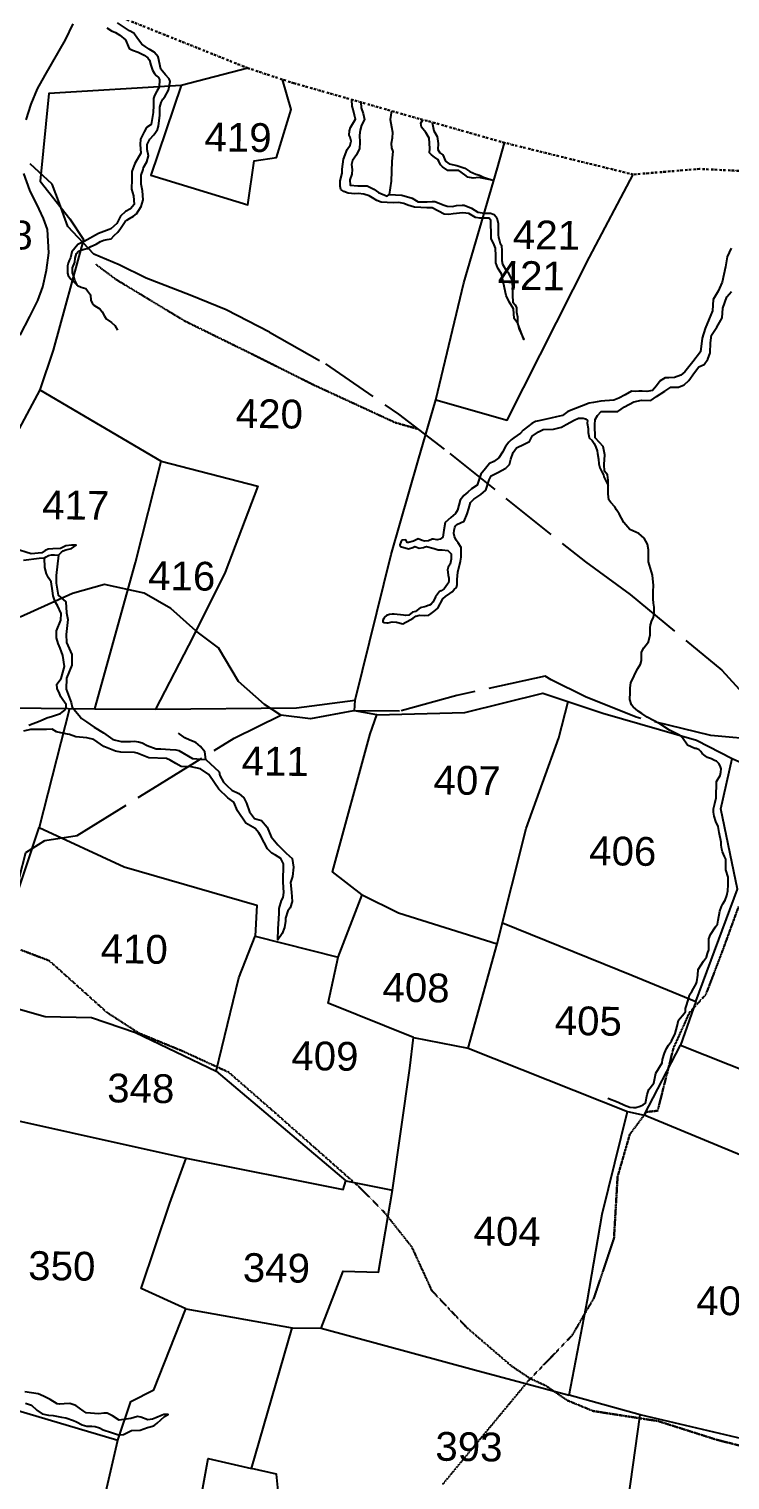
# Model space of a CAD drawing. Header units: inches. Extents: x 304037 to 460575, y 1453943 to 1639883.
# Drawn here: x 342687 to 343288, y 1597647 to 1598892 of the extents above; entities that cross this region are included whole.
import ezdxf

# ---------------------------------------------------------------- set-up
doc = ezdxf.new("R2010")
doc.units = ezdxf.units.IN
doc.header["$MEASUREMENT"] = 0
for name, pattern in [('ACAD_ISO02W100', [15, 12, -3]), ('ACAD_ISO07W100', [3, 0, -3]), ('BORDER', [1.75, 0.5, -0.25, 0.5, -0.25, 0, -0.25])]:
    doc.linetypes.add(name, pattern=pattern)
for name, color, linetype in [('CARTTRACK', 30, 'ACAD_ISO02W100'), ('NALA', 4, 'Continuous'), ('SURVEY_BND', 7, 'Continuous'), ('SURVEY_NO', 7, 'Continuous'), ('VILLAGE_AREA', 1, 'Continuous')]:
    doc.layers.add(name, color=color, linetype=linetype)
doc.layers.add('FOOTPATH', color=150, linetype='ACAD_ISO07W100', lineweight=30)
doc.layers.add('VILL_BOUNDARY', color=6, linetype='BORDER', lineweight=30)
doc.styles.get("Standard").update_dxf_attribs({"font": 'arial.ttf'})

# ---------------------------------------------------------------- blocks, each defined once
blk = doc.blocks.new('KANUPURUPALLE')
at = {"layer": 'CARTTRACK'}
for points in [[(-328.53, 528.67), (-337.62, 533.17), (-345.16, 536.13), (-354.33, 539.58), (-360.04, 542.26), (-365.32, 544.44), (-370.84, 550.12), (-372.6, 554.91), (-374.22, 558.92), (-378.87, 563.07)], [(-328.53, 528.67), (-316.74, 522.21), (-301.4, 511.9), (-290.62, 503.86), (-262.03, 481.64), (-252.62, 474.97), (-233.33, 459.5), (-227.37, 453.17), (-224.63, 444.98), (-214.16, 439.37), (-204.74, 432.85), (-197, 426.03), (-186.83, 416.32), (-176.65, 410.41), (-166.78, 406.61), (-160.86, 403.58), (-147.78, 387.7), (-138.52, 374.96), (-130.62, 363.59), (-128.19, 357.37), (-124.25, 349.63), (-124.25, 339.93), (-123.93, 328.44)], [(-224.63, 444.98), (-235.41, 445.83), (-251.04, 449.41), (-261.65, 453.56), (-268.82, 457), (-270.11, 457.71), (-288.45, 453.42), (-300.35, 449.98), (-309.96, 449.98), (-318.89, 448.13), (-325.06, 448.85), (-328.5, 450.99), (-333.95, 455.72), (-338.25, 462.74), (-342.98, 466.17), (-348.28, 470.75), (-353.87, 473.9), (-362.19, 475.62), (-368.78, 473.62), (-382.97, 467.03)], [(-423.21, 280.18), (-417.64, 296.72), (-410.79, 316.12), (-404.06, 336.07), (-402.77, 349.9), (-398.63, 363.31), (-389.64, 387.27), (-387.2, 393.44), (-382.92, 399.57), (-380.01, 402.35), (-379.27, 408.19), (-379.04, 414.37), (-377.79, 419.47), (-373.85, 422.07), (-367.15, 423.17), (-351.53, 433.2), (-334.73, 443.93), (-325.06, 448.85)]]:
    blk.add_lwpolyline(points, dxfattribs=at)
at = {"layer": 'FOOTPATH', "ltscale": 0.001}
for points in [[(-215.21, 294.95), (-232.16, 299), (-244.48, 302.74), (-258.01, 304.65), (-263.44, 306.79), (-268.03, 309.85), (-271.2, 311.22), (-275.16, 313.8), (-284.56, 321.66), (-291.98, 329.3), (-296.26, 338.31), (-302.02, 345.41), (-307.3, 350.6), (-316.71, 358.7), (-325.88, 366.57), (-334.93, 374.25), (-344.57, 378.53), (-353.67, 382.12), (-360.48, 386.4), (-367.28, 392.35), (-372.63, 397.01), (-378.62, 399.19)], [(-297.4, 508.91), (-302.04, 510.15), (-319.15, 517.78), (-332.13, 524.06), (-346.19, 530.74), (-360.55, 539.16), (-364.83, 542.26)], [(-289.27, 288.85), (-271.66, 310.73), (-262.64, 320.35), (-258.2, 328.21), (-254.19, 340.7), (-253.61, 353.57), (-251.18, 362.44), (-247.75, 367.16), (-245.45, 367.44), (-242.32, 380.59), (-239.07, 388.04), (-235.73, 391.81), (-232.32, 401.16), (-229.15, 410.27)]]:
    blk.add_lwpolyline(points, dxfattribs=at)
at = {"layer": 'NALA'}
for points in [[(-368.63, 537.82), (-369.21, 538.85), (-369.43, 539.75), (-369.72, 540.48), (-369.74, 541.11), (-369.74, 541.52), (-369.25, 542.72), (-369.23, 543.57), (-368.91, 544.51), (-368.56, 545.03), (-367.34, 545.44), (-366.69, 545.58), (-366, 545.99), (-364.84, 546.54), (-363.98, 547.07), (-363.31, 547.37), (-362.6, 547.49), (-361.73, 547.7), (-361.11, 548.38), (-360.38, 549.05), (-359.87, 549.84), (-359.44, 550.51), (-358.89, 551.31), (-358.55, 551.59), (-358, 551.94), (-357.14, 552.44), (-356.57, 552.95), (-355.6, 554.47), (-355.23, 555.89), (-355.39, 557.74), (-355.66, 559.16), (-355.68, 559.97), (-355.66, 561.05), (-355.31, 562.21), (-355.21, 562.6), (-354.54, 563.8), (-354.21, 565.08), (-354.54, 566.41), (-354.52, 567.45), (-354.01, 568.53), (-353.19, 569.46), (-352.79, 569.97), (-352.44, 570.6), (-352.2, 571.31), (-351.99, 573.62), (-351.97, 575.24), (-351.73, 576.26), (-351.38, 576.93), (-350.95, 577.42), (-350.22, 578.85), (-349.9, 580.61), (-350.16, 581.18), (-350.89, 582.04), (-351.89, 583.15), (-352.46, 585.73), (-353.3, 586.7), (-354.37, 587.33), (-355.19, 587.86), (-355.94, 588.37), (-356.83, 589.5), (-357.65, 590.58), (-358.56, 591.09), (-361.05, 592.75)], [(-379.13, 480.42), (-375.87, 480.86), (-374.72, 481.01), (-374.39, 481.19), (-373.95, 481.49), (-373.28, 481.6), (-372.69, 481.6), (-371.87, 481.6), (-371.25, 482.19), (-370.88, 482.49), (-370.32, 482.71), (-369.14, 483), (-368.18, 483.71), (-369.17, 483.67), (-370.36, 483.56), (-371.43, 483), (-373.06, 482.89), (-373.98, 482.82), (-374.65, 482.52), (-375.35, 482.04), (-377.57, 481.79), (-381.09, 482.82)], [(-380.45, 527.35), (-378.45, 531.23), (-376.86, 534.59), (-375.86, 537.46), (-375.12, 540.97), (-374.71, 544.56), (-375.05, 549.46), (-375.93, 551.71), (-376.82, 553.63), (-378.82, 557.62), (-380.15, 561.01)], [(-379.82, 572.25), (-378.79, 575.51), (-377.53, 578.76), (-375.96, 581.6), (-371.87, 589.03), (-370.26, 592.37)], [(-363.28, 591.66), (-362.26, 591.05), (-361.41, 590.7), (-360.5, 590.14), (-359.36, 589.18), (-358.56, 587.43), (-357.83, 587.08), (-356.69, 586.64), (-355.4, 586.03), (-354.63, 585.5), (-354.31, 585), (-353.96, 584.01), (-353.64, 582.93), (-353.2, 582.25), (-352.82, 581.87), (-352.35, 581.43), (-352.17, 580.99), (-352.17, 579.44), (-352.64, 578.58), (-353.14, 577.7), (-353.32, 577.06), (-353.34, 575.59), (-353.34, 574.1), (-353.76, 571.64), (-354.72, 570.96), (-355.22, 570.05), (-355.96, 568.55), (-355.96, 567.41), (-355.84, 565.63), (-357.01, 563.45), (-357.63, 561.78), (-357.63, 560.14), (-357.63, 558.06), (-357.22, 556.72), (-357.04, 554.88), (-357.81, 554), (-358.83, 553.38), (-359.86, 552.39), (-360.59, 550.86), (-361.88, 549.78), (-362.23, 549.58), (-364.43, 548.73), (-367.39, 547.02), (-368.68, 546.4), (-369.92, 544.82), (-370.18, 543.62), (-370.44, 543.01), (-370.68, 542.45), (-370.77, 541.92), (-370.79, 540.4), (-370.59, 539.87), (-370.06, 539.14), (-369.5, 538.64), (-369.06, 538.23), (-368.63, 537.82), (-367.89, 537.52), (-366.92, 537.23), (-366.51, 536.79), (-365.93, 535.94), (-365.81, 534.78), (-365.52, 534.25), (-365.16, 533.81), (-364.61, 533.43), (-363.9, 533.05), (-363.43, 532.44), (-362.96, 531.5), (-362.61, 531), (-361.44, 530.21), (-360.74, 529.63), (-360.15, 528.63)], [(-310.16, 576.86), (-310.07, 575.66), (-309.6, 574.53), (-309.32, 573.26), (-309.91, 572.06), (-310.19, 571.04), (-310.35, 570), (-310.21, 568.44), (-310.25, 567.22), (-310.91, 565.88), (-311.68, 564.66), (-311.91, 563.84), (-311.75, 562.8), (-311.77, 561.83), (-312.21, 560.67), (-312.14, 559.56), (-310.52, 559.41), (-308.6, 559.43), (-307.17, 558.73), (-306.17, 558.1), (-304.35, 557.32), (-303.98, 557.71), (-301.31, 557.62), (-299.18, 557.01), (-297.91, 556.26), (-296.03, 556.26), (-295.01, 556.37), (-294.42, 556.37), (-292.47, 555.6), (-291.88, 555.42), (-290.77, 555.4), (-289.93, 555.56), (-288.7, 555.65), (-288.32, 555.67), (-286.8, 555.05), (-285.42, 554.26), (-284.09, 554.1), (-283.36, 554.1), (-282.81, 554.07), (-282.06, 553.82), (-281.61, 553.37), (-281.45, 553.12), (-281.18, 551.94), (-281.18, 551.22), (-281.18, 550.27), (-281.18, 549.61), (-281.09, 549.04), (-280.86, 548.36), (-280.68, 547.82), (-280.45, 547.44), (-280.36, 546.17), (-280.29, 544.27), (-280.15, 543.47), (-279.22, 542), (-278.93, 541.75), (-278.07, 540.03), (-278, 538.19), (-277.98, 537.04), (-277.91, 535.57), (-277.38, 535.03), (-277.13, 534.42), (-277.13, 533.49), (-276.88, 532.56), (-276.86, 531.36), (-276.52, 529.95), (-276.14, 529.25), (-275.48, 527.85), (-276.82, 531.16), (-277.59, 532.22), (-277.75, 534.19), (-278.68, 535.64), (-279.33, 536.98), (-280.36, 541.44), (-281.15, 542.62), (-281.54, 543.75), (-281.54, 545.22), (-281.65, 546.81), (-282.13, 547.83), (-282.56, 548.76), (-282.58, 549.14), (-282.7, 552.53), (-283.06, 553.01), (-283.9, 553.01), (-285.01, 553.01), (-285.92, 553.15), (-287.35, 553.94), (-288.57, 554.08), (-290.59, 553.87), (-291.47, 553.67), (-292.43, 553.74), (-294.96, 555.03), (-296.09, 555.05), (-297.36, 555.05), (-298.68, 555.16), (-300.04, 555.55), (-300.92, 555.89), (-301.94, 556.07), (-302.94, 556), (-304.37, 556), (-305.62, 556.07), (-306.53, 556.43), (-307.43, 556.93), (-308.11, 557.34), (-309.27, 557.72), (-310.43, 557.84), (-311.12, 557.74), (-312.53, 557.87), (-313.44, 558.21), (-314.03, 558.6), (-314.23, 559.26), (-314.23, 559.75), (-314.23, 560.43), (-313.82, 562.02), (-313.8, 562.84), (-313.6, 564.94), (-312.84, 566.93), (-312.21, 567.84), (-312.07, 568.72), (-312.25, 569.54), (-312.44, 569.97), (-312.39, 570.87), (-312.21, 571.53), (-311.19, 573.32), (-311.44, 574.17), (-311.68, 575.33), (-311.96, 576.03), (-311.98, 577.35)], [(-303.72, 575.14), (-304, 573.3), (-303.65, 571.82), (-303.45, 570.69), (-303.47, 569.45), (-303.72, 568.32), (-303.63, 567.41), (-303.31, 566.66), (-303.53, 564.64), (-303.57, 562.53), (-303.57, 560.5), (-303.98, 557.71)], [(-295.21, 572.86), (-294.83, 571.12), (-294.16, 569.91), (-293.93, 568.45), (-293.98, 567.19), (-293.52, 566.5), (-292.93, 566.09), (-292.31, 564.78), (-291.54, 564.24), (-289.95, 563.91), (-288.28, 563.39), (-287.22, 562.75), (-285.96, 562.21), (-285.22, 562.01), (-284.37, 561.6), (-282.2, 560.94), (-285.37, 561.49), (-286.51, 561.33), (-287.61, 561.51), (-288.23, 562.03), (-289.49, 562.93), (-291.13, 562.87), (-291.8, 562.87), (-292.93, 563.59), (-293.34, 564.06), (-293.7, 564.77), (-293.93, 565.11), (-294.6, 565.62), (-295.27, 566.06), (-295.65, 566.52), (-295.65, 567.37), (-295.81, 569.54), (-296.53, 570.75), (-297.45, 571.83), (-297.56, 572.67), (-297.2, 573.39)], [(-232.58, 547.44), (-233.41, 545.62), (-233.69, 543.59), (-234.36, 540.37), (-235.13, 538.44), (-236.18, 536.73), (-236.29, 534.36), (-236.95, 532.65), (-237.77, 530.62), (-238.33, 528.63), (-238.66, 525.77), (-240.21, 523.67), (-241.84, 521.58), (-242.68, 520.87), (-243.99, 520.38), (-245.19, 520.24), (-245.98, 520.24), (-246.98, 519.59), (-247.75, 518.58), (-248.57, 517.6), (-249.71, 517.38), (-250.69, 517.38), (-251.43, 517.38), (-252.11, 517.35), (-252.9, 517.35), (-254.26, 516.57), (-255.54, 515.86), (-256.57, 515.43), (-257.5, 515.37), (-258.45, 515.32), (-259.32, 515.18), (-260.79, 514.94), (-261.74, 514.77), (-266.11, 512.96), (-267.26, 512.12), (-268.45, 511.8), (-269.65, 511.55), (-272.13, 510.95), (-272.83, 510.79), (-273.62, 510.38), (-275.4, 508.93), (-275.94, 508.34), (-277.3, 507.33), (-277.85, 506.92), (-278.34, 506.38), (-279.05, 505.48), (-279.62, 504.31), (-280.41, 503.09), (-281.44, 502.36), (-282.28, 501.92), (-283.1, 500.83), (-284.05, 499.64), (-284.82, 497.36), (-285.96, 496.6), (-286.72, 495.84), (-287.54, 495.16), (-288.3, 494.15), (-288.82, 492.06), (-289.23, 491.38), (-290.21, 490.51), (-291.35, 489.48), (-291.64, 487.86), (-291.85, 486.38), (-292.4, 485.96), (-292.99, 485.81), (-293.76, 485.98), (-294.04, 485.93), (-294.83, 485.62), (-295.59, 485.55), (-296.14, 485.65), (-296.97, 485.98), (-297.95, 485.5), (-298.93, 485.19), (-299.24, 485.19), (-299.52, 485.77), (-300.26, 485.65), (-300.57, 485.22), (-300.74, 484.72), (-300.71, 484.43), (-300.59, 484.36), (-298.97, 483.86), (-298.02, 484.19), (-297.62, 484.41), (-297.4, 484.34), (-297.09, 484.17), (-296.69, 484.05), (-295.85, 484.17), (-295.45, 484.34), (-295.23, 484.43), (-293.57, 484), (-292.78, 483.77), (-291.92, 483.77), (-290.71, 483.65), (-290.01, 482.99), (-289.99, 481.85), (-290.23, 480.83), (-290.61, 480.16), (-290.73, 479.61), (-290.68, 479.14), (-290.58, 478.52), (-290.49, 477.9), (-290.47, 477.4), (-290.49, 476.92), (-290.73, 476.64), (-291.42, 475.64), (-291.99, 475.21), (-292.33, 475.04), (-292.97, 474.21), (-293.19, 473.93), (-293.45, 473.33), (-293.71, 472.83), (-294.09, 472.43), (-294.38, 472.21), (-294.71, 472.09), (-295.19, 471.88), (-296.33, 471.59), (-297.31, 470.83), (-297.9, 470.67), (-298.71, 470.02), (-299.36, 469.95), (-299.79, 470.05), (-301.76, 470.24), (-302.17, 470.24), (-302.74, 470.17), (-303.34, 469.92), (-303.72, 469.59), (-303.91, 469.3), (-304.08, 468.92), (-304.1, 468.59), (-303.82, 468.47), (-303.22, 468.4), (-302.96, 468.4), (-302.44, 468.54), (-302.13, 468.64), (-301.2, 468.54), (-299.89, 468.21), (-299.31, 468.57), (-299, 468.76), (-297.77, 469.45), (-297.24, 469.88), (-296.43, 470.07), (-295.36, 470.02), (-294.55, 470.11), (-294.05, 470.45), (-293.5, 470.9), (-293.14, 471.18), (-292.69, 471.61), (-291.68, 473.58), (-291.11, 474.08), (-290.23, 474.7), (-289.75, 475.05), (-289.3, 475.51), (-288.8, 475.94), (-288.73, 476.58), (-288.73, 477.65), (-288.58, 479.15), (-288.06, 481.47), (-287.96, 482.28), (-287.96, 483.35), (-287.96, 484.33), (-288.63, 485.26), (-289.03, 485.8), (-289.37, 486.59), (-289.51, 487.21), (-289.49, 487.9), (-289.37, 488.47), (-289.18, 488.8), (-288.91, 489.11), (-287.44, 489.82), (-286.79, 491.34), (-286.51, 492.46), (-286.15, 493.74), (-285.46, 494.43), (-284.05, 495.4), (-282.98, 496.32), (-282.31, 498.49), (-281.9, 499.35), (-280.57, 500.05), (-278.88, 501), (-278.11, 501.74), (-277.85, 502.88), (-277.4, 504.24), (-276.71, 505.24), (-275.11, 506.05), (-274.04, 506.62), (-273.47, 507.7), (-272.2, 508.62), (-271.25, 509.15), (-269.06, 509.22), (-267.39, 509.69), (-266.48, 510.24), (-264.82, 511.15), (-263.89, 511.6), (-262.93, 511.6), (-262.46, 511.46), (-262, 511.15), (-262.1, 510.58), (-261.86, 509.48), (-261.86, 508.62), (-261.65, 507.62), (-261.62, 507.51), (-261, 507.01), (-260.55, 506.36), (-260.22, 505.58), (-259.91, 504.86), (-259.84, 504.32), (-259.62, 503.13), (-259.53, 502.13), (-259.3, 501.31), (-258.9, 500.5), (-258.54, 499.88), (-258.42, 499.45), (-257.55, 497.67)], [(-255.87, 369.92), (-253.72, 369.12), (-252.39, 368.52), (-251.25, 368.11), (-250.47, 368.03), (-250.02, 368.09), (-249.1, 368.35), (-248.51, 368.66), (-248.02, 368.97), (-247.67, 370.78), (-247.33, 371.86), (-246.34, 373.19), (-246.2, 373.88), (-245.95, 375.25), (-244.64, 377.41), (-244.59, 378.13), (-244.17, 379.45), (-243.75, 380.44), (-243.34, 381.15), (-242.74, 381.96), (-242.03, 383.61), (-241.59, 385.14), (-241.39, 386.39), (-240.18, 387.78), (-239.94, 388.22), (-239.91, 388.82), (-239.76, 389.43), (-239.27, 391.08), (-239.12, 391.67), (-238.65, 392.43), (-238.31, 393.05), (-238.04, 393.54), (-237.79, 394.01), (-237.62, 394.45), (-237.49, 395.82), (-237.44, 397.02), (-236.8, 397.96), (-236.31, 398.72), (-235.74, 399.58), (-235.5, 400.35), (-235.25, 401.11), (-235.25, 402.07), (-235.25, 403.4), (-234.96, 404.31), (-233.94, 405.95), (-233.48, 406.52), (-233.35, 407.35), (-233.03, 409.2), (-232.71, 410.21), (-232.47, 410.75), (-232, 411.56), (-231.65, 412.49), (-231.43, 413.5), (-231.43, 414.73), (-231.43, 416.36), (-231.92, 417.85), (-231.92, 419.1), (-231.97, 420.08), (-232.24, 420.62), (-232.64, 421.63), (-232.84, 422.12), (-232.96, 423.01), (-232.96, 423.63), (-233.43, 425.61), (-233.65, 426.89), (-234.14, 427.9), (-234.54, 428.98), (-234.64, 429.87), (-234.64, 430.53), (-234.39, 431.64), (-234.17, 432.84), (-234.12, 436.25), (-233.4, 437.51), (-233.23, 438.2), (-233.18, 438.91), (-233.4, 439.5), (-233.67, 439.99), (-234.19, 440.46), (-234.61, 440.63), (-235.2, 440.93), (-236.04, 441.22), (-236.56, 441.54), (-237.15, 442.06), (-237.47, 442.48), (-237.81, 442.82), (-238.45, 443.07), (-238.7, 443.09), (-240.28, 443.75), (-241.34, 445.25), (-241.8, 445.7), (-244.09, 446.83), (-246.09, 448.08), (-248.77, 449.46), (-249.86, 450.2), (-250.67, 450.69), (-251.7, 451.55), (-252.03, 451.99), (-252.43, 453.1), (-252.35, 454.53), (-252.35, 455.48), (-252.23, 456.67), (-251.87, 457.38), (-251.28, 458.65), (-250.84, 459.6), (-250.29, 460.52), (-250.09, 461.27), (-250.09, 462.26), (-250.09, 463.01), (-249.61, 463.93), (-248.66, 465.16), (-248.38, 466.62), (-248.34, 468.07), (-248.34, 468.75), (-248.06, 469.66), (-247.7, 470.29), (-247.58, 471.33), (-247.58, 472.44), (-247.74, 473.23), (-247.86, 474.18), (-247.82, 475.65), (-247.82, 476.96), (-248.02, 479.06), (-248.93, 481.86), (-248.93, 482.54), (-248.93, 483.41), (-248.93, 484.36), (-249.17, 485.51), (-249.85, 486.78), (-251, 487.73), (-252.86, 488.52), (-254.17, 489.95), (-255.17, 491.8), (-255.69, 492.63), (-256.04, 493.19), (-256.92, 494.1), (-257.32, 494.69), (-257.51, 495.88), (-257.55, 497.67), (-257.55, 498.78), (-257.67, 499.89), (-258.35, 500.64), (-258.39, 502.03), (-258.31, 504.05), (-258.67, 505.75), (-259.46, 506.58), (-260.37, 507.58), (-260.45, 510.27), (-260.45, 511.34), (-259.94, 512.18), (-259.18, 513.05), (-258.51, 513.09), (-255.69, 513.09), (-254.34, 514.12), (-252.39, 515.19), (-250.79, 515.52), (-248.88, 515.52), (-247.73, 516.31), (-245.95, 517.5), (-244.75, 518.33), (-243.17, 518.37), (-241.98, 518.85), (-241.02, 519.8), (-239.87, 521.43), (-239, 522.62), (-237.89, 523.13), (-237.13, 524.24), (-236.62, 525.59), (-236.61, 527.68), (-236.45, 529.3), (-235.34, 530.97), (-234.27, 532.91), (-234.11, 534.93), (-233.36, 537.31), (-232.36, 538.42)], [(-371.87, 481.6), (-372.29, 477.31), (-372.22, 475.76), (-371.77, 473.25), (-370.18, 471.87), (-370, 469.57), (-369.7, 468.16), (-370.05, 465.07), (-369.95, 463.4), (-368.79, 460.91), (-368.77, 458.71), (-369.82, 455.93), (-369.85, 453.66), (-368.79, 450.91), (-368.54, 449.9), (-367.11, 448.19), (-366.59, 447.56), (-365.53, 446.91), (-363.9, 445.81), (-361.97, 444.68), (-359.99, 443.28), (-358.24, 442.9), (-356.31, 442.93), (-355.46, 442.98), (-354.68, 442.9), (-353.9, 442.7), (-352.85, 442.15), (-350.97, 441.48), (-349.99, 441.48), (-348.04, 441.35), (-346.83, 441.35), (-346.23, 441.18), (-343.33, 439.56), (-341.53, 439.46), (-340.57, 439.41), (-337.78, 436.86), (-337.61, 436.12), (-336.81, 434.7), (-336.13, 434.02), (-335.05, 433.06), (-333.57, 432.38), (-332.55, 431.52), (-331.98, 430.39), (-331.3, 428.63), (-330.27, 427.21), (-328.8, 426.81), (-327.6, 425.48), (-326.74, 423.44), (-325.32, 421.79), (-323.56, 420.09), (-322.31, 419.01), (-321.97, 417.19), (-322.2, 415.26), (-322.59, 413.96), (-322.37, 411.99), (-322.21, 410), (-322.61, 408.72), (-323.09, 408.08), (-323.53, 406.57), (-323.53, 405.89), (-323.69, 404.62), (-324.2, 403.34), (-325.04, 401.98), (-325, 404.26), (-324.88, 406.41), (-324.88, 407.57), (-324.84, 408.56), (-324.44, 410.24), (-324.08, 410.84), (-323.96, 411.91), (-324.12, 414.03), (-324.12, 417.84), (-324.64, 418.96), (-325.8, 419.64), (-326.56, 420.03), (-327.48, 420.91), (-328.88, 423.58), (-329.32, 424.26), (-330.07, 425.14), (-332.03, 426.22), (-333.83, 428.81), (-334.59, 430.56), (-335.91, 431.47), (-337.79, 433.23), (-338.71, 434.54), (-339.87, 436.26), (-341.66, 437.41), (-343.58, 437.81), (-345.69, 437.89), (-346.81, 438.45), (-347.97, 439.13), (-348.77, 439.49), (-352.47, 439.55), (-354.9, 440.54), (-355.46, 440.66), (-358.29, 440.66), (-359.41, 440.86), (-361.85, 441.78), (-363.96, 443.22), (-365.4, 443.58), (-367.72, 443.74), (-369.07, 444.25), (-370.23, 444.41), (-371.77, 444.76), (-372.67, 445.31), (-373.88, 445.21), (-375.09, 445.16), (-377.16, 445.16), (-378.62, 444.76)], [(-377.55, 446.05), (-375.17, 447), (-373.81, 447.6), (-372.66, 448), (-370.99, 448.59), (-370.63, 448.83), (-370.08, 449.31), (-369.84, 449.82), (-369.84, 450.46), (-370.51, 451.41), (-370.95, 452.05), (-371.23, 452.76), (-371.75, 453.8), (-371.83, 454.71), (-370.91, 455.9), (-370.27, 458.38), (-370.63, 460.69), (-371.23, 462.2), (-371.66, 463.15), (-372.02, 464.34), (-372.02, 465.81), (-371.15, 468.03), (-371.14, 469.41), (-371.9, 471.08), (-372.38, 471.83), (-372.85, 473.06), (-372.97, 474.14), (-373.29, 476), (-373.89, 476.8), (-374.32, 477.64), (-374.64, 478.95), (-374.72, 481.01)], [(-340.57, 439.41), (-340.81, 440.96), (-341.7, 442.12), (-342.73, 442.92), (-343.93, 443.36), (-344.99, 443.85), (-346.33, 444.83)], [(-376.33, 304.72), (-375.06, 304.28), (-373.94, 303.27), (-372.85, 302.51), (-371.48, 302.25), (-370.52, 302.23), (-368.81, 301.89), (-367.87, 301.74), (-366.26, 301.22), (-365.64, 300.93), (-364.44, 300.36), (-363.46, 300.1), (-362.42, 300.07), (-361.72, 300.05), (-360.84, 299.76), (-360.08, 299.35), (-358.34, 298.85), (-356.84, 298.36), (-355.8, 298.46), (-354.14, 299.32), (-352.38, 299.4), (-350.82, 299.97), (-349.55, 300.33), (-348.8, 300.93), (-348.1, 301.63), (-347.35, 302.3), (-346.59, 302.71), (-347.45, 302.71), (-347.81, 302.56), (-349.14, 302.01), (-349.81, 301.73), (-350.8, 301.6), (-352.25, 302.07), (-352.95, 302.2), (-354.32, 301.78), (-356.79, 301.44), (-358.19, 302.27), (-359.28, 302.82), (-359.98, 302.84), (-361.02, 302.69), (-363.64, 302.82), (-364.26, 303.23), (-365.84, 304.32), (-367.06, 304.74), (-368.28, 304.68), (-369.16, 304.58), (-369.71, 304.68), (-371.21, 305.56), (-372.61, 306.21), (-373.68, 306.65), (-376.47, 307.06)]]:
    blk.add_lwpolyline(points, dxfattribs=at)
at = {"layer": 'SURVEY_BND'}
for points in [[(-376.21, 515.98), (-389.49, 490.46), (-400.79, 468.1), (-409.06, 451.77), (-418.21, 452.68), (-423.05, 466.27), (-421.94, 469.5), (-417.96, 482.21), (-414.8, 492.74), (-409.9, 508.81), (-405, 541.94), (-411.71, 556.32), (-419.8, 574.32), (-421.03, 577.11), (-421.21, 581.19)], [(-333.78, 583.64), (-347.59, 579.85), (-353.66, 561.08), (-333.4, 555.13), (-332.2, 564.32), (-327.57, 565.1), (-324.62, 575.15), (-326.54, 581.36)], [(-347.59, 579.85), (-375.19, 577.82), (-376.69, 559.47), (-370.44, 551.72), (-367.55, 547.47), (-373.5, 524.31), (-376.21, 515.98), (-350.71, 501.44), (-330.54, 496.54), (-337.1, 478.5), (-343.53, 464.99), (-351.23, 449.74), (-321.84, 450.41), (-309.63, 452.18), (-302.54, 482.67), (-297.15, 502.35), (-293.69, 515.02), (-288.13, 539.46), (-281.47, 563.57), (-280.07, 568.8)], [(-293.69, 515.02), (-278.72, 510.96), (-262.05, 545.19), (-253.21, 562.56)], [(-409.06, 451.77), (-380.54, 449.62), (-363.86, 449.67), (-355.79, 480.25), (-350.71, 501.44)], [(-305.05, 449.2), (-286.71, 449.94), (-270.57, 454.17), (-258.01, 450.18), (-238.41, 444.81), (-230.9, 441.06), (-205.07, 429.91)], [(-369.09, 449.65), (-375.12, 424.73), (-357.26, 416.78), (-329.54, 409.15), (-329.79, 402.68), (-312.44, 398.58), (-307.59, 411.63), (-313.83, 416.3), (-306.43, 445.23), (-305.05, 449.2), (-309.75, 449.98), (-309.63, 452.18)], [(-307.59, 411.63), (-299.98, 407.98), (-279.35, 401.8), (-273.62, 425.88), (-267.08, 444.87), (-265.28, 452.49)], [(-363.86, 449.67), (-351.23, 449.74)], [(-278.31, 406.17), (-251.18, 395.62), (-237.79, 390.29), (-229.43, 413.87), (-233.17, 430.54), (-230.9, 441.06)], [(-237.79, 390.29), (-240.87, 381.17), (-225.58, 375.36), (-217.81, 397.11), (-212.73, 412.01), (-208.32, 423.58), (-205.07, 429.91)], [(-415.1, 413.35), (-396.53, 409.1), (-380.64, 407.25), (-375.12, 424.73)], [(-384.88, 388.45), (-373.34, 385.33), (-363.66, 385.25), (-354.44, 382.27), (-337.56, 374.45), (-333.07, 394), (-329.79, 402.68)], [(-296.49, 382.04), (-285.09, 379.97), (-279.35, 401.8)], [(-337.56, 374.45), (-310.22, 351.95), (-300.45, 350.11), (-297.19, 375.6), (-296.49, 382.04), (-314.4, 388.96), (-312.44, 398.58)], [(-148.63, 347.57), (-153.21, 338.71), (-156.97, 332.51), (-171.19, 333.89), (-202.68, 339.05), (-201.86, 348.22), (-227.88, 358.33), (-248.24, 366.48), (-240.87, 381.17)], [(-285.09, 379.97), (-251.71, 367.23)], [(-391.78, 366.31), (-343.51, 356.21), (-310.71, 350.13), (-310.22, 351.95)], [(-211.5, 301.69), (-213.89, 296.39), (-248.25, 303.98), (-263.09, 307.93), (-259.5, 327.83), (-256.7, 345.71), (-251.71, 367.23), (-248.24, 366.48)], [(-394.19, 324.05), (-396.32, 316.13), (-379.75, 303.67), (-357, 297.25), (-354.39, 305.37), (-349.59, 307.87), (-343.16, 324.78), (-352.56, 328.96), (-346.8, 346.82), (-343.51, 356.21)], [(-314.96, 321.17), (-310.48, 333.09), (-303.17, 332.98), (-300.45, 350.11)], [(-343.16, 324.78), (-320.96, 321.17)], [(-246.3, 275.52), (-256.27, 271.05), (-264.43, 272.26), (-267.01, 273.11), (-267.77, 278.23), (-288.56, 281.18), (-308.91, 283.67), (-323.31, 285.76), (-323.83, 290.62), (-329.03, 291.7), (-320.96, 321.17), (-314.96, 321.17), (-282.84, 312.89), (-263.09, 307.93)], [(-203.32, 276.02), (-212.91, 277.25), (-223.62, 281.97), (-231.63, 278.46), (-235.82, 278.33), (-245.76, 275.52), (-245.69, 279.58), (-250.91, 282.62), (-248.25, 303.98)], [(-388.26, 264.15), (-388.33, 262.41), (-365.85, 256.19), (-357, 297.25)], [(-332.43, 221.64), (-333.77, 214.96), (-333.91, 214.37), (-350.96, 215.74), (-346.78, 240.09), (-343.41, 259.64), (-340.53, 279.13), (-338.08, 293.67), (-329.03, 291.7)]]:
    blk.add_lwpolyline(points, dxfattribs=at)
at = {"layer": 'VILL_BOUNDARY'}
blk.add_lwpolyline([(-214.46, 563.01), (-239.36, 563.91), (-253.21, 562.56), (-280.07, 568.8), (-324.15, 580.61), (-333.78, 583.64), (-379.12, 601.11), (-378.11, 607.02), (-360.2, 629.45), (-348.02, 694.03), (-340.92, 727.56), (-337.71, 753.88), (-335.85, 769.23), (-334.32, 789.95), (-339.39, 819.47), (-345.65, 884.69), (-350.72, 934.25), (-354.94, 951.52)], dxfattribs=at)
blk.add_lwpolyline([(-214.46, 563.01), (-239.36, 563.91), (-253.21, 562.56), (-280.07, 568.8), (-324.15, 580.61), (-333.78, 583.64), (-379.12, 601.11), (-378.11, 607.02), (-360.2, 629.45), (-348.02, 694.03), (-340.92, 727.56), (-337.71, 753.88), (-335.85, 769.23), (-334.32, 789.95), (-339.39, 819.47), (-345.65, 884.69), (-350.72, 934.25), (-354.94, 951.52)], dxfattribs=at)
at = {"layer": 'SURVEY_NO'}
for s, p in [('419', (-342.6, 566.2)), ('418', (-392.09, 545.2)), ('421', (-278.07, 546.7)), ('421', (-281.13, 538.19)), ('420', (-335.3, 508.64)), ('417', (-375.37, 489.05)), ('416', (-353.09, 474.6)), ('416', (-353.09, 474.6)), ('411', (-333.1, 436.23)), ('407', (-293.07, 432.78)), ('406', (-260.44, 418.47)), ('410', (-361.93, 396.67)), ('410', (-361.93, 396.67)), ('408', (-303.12, 389.42)), ('405', (-267.14, 382.97)), ('405', (-267.14, 382.97)), ('409', (-321.91, 374.91)), ('409', (-321.91, 374.91)), ('348', (-360.17, 367.65)), ('348', (-360.17, 367.65)), ('404', (-283.45, 338.87)), ('350', (-376.12, 330.41)), ('349', (-331.41, 330.6)), ('403', (-236.85, 325.02)), ('393', (-290.8, 293.87)), ('393', (-290.8, 293.87))]:
    blk.add_text(s, height=6, dxfattribs=at).set_placement(p)

msp = doc.modelspace()

# ---------------------------------------------------------------- block references
at = {"layer": 'VILLAGE_AREA', "xscale": 4.11690545397391, "yscale": 4.116905454022344, "zscale": 4.116905453970031, "rotation": 359.2242586303323}
msp.add_blockref('KANUPURUPALLE', (344216, 1596437.2), dxfattribs=at)

doc.saveas('drawing.dxf')
